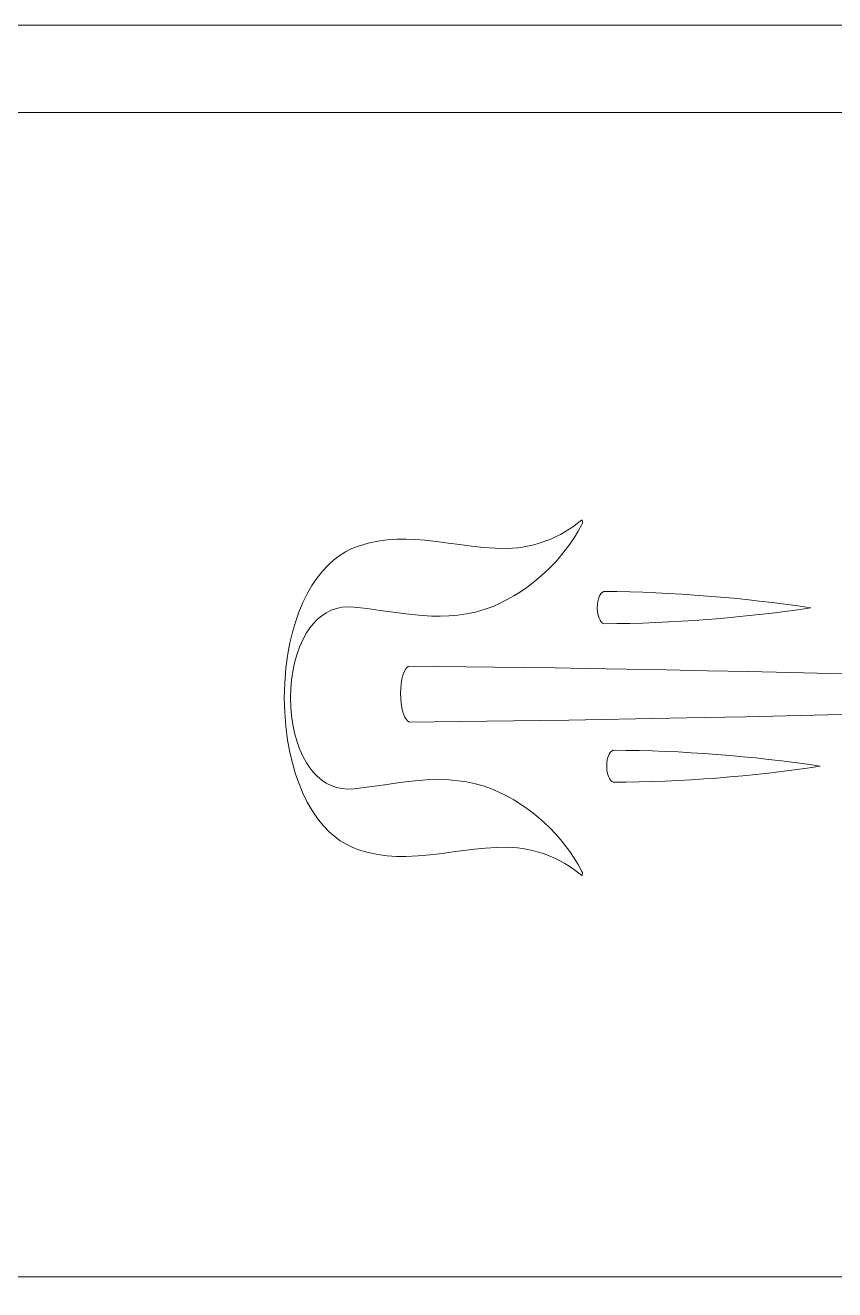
# Model space of a CAD drawing. Header units: centimetres. Extents: x -89 to 95, y -62 to 62.
# Drawn here: x 53.12 to 62.02, y -15.86 to -1.96 of the extents above; entities that cross this region are included whole.
import ezdxf

# ---------------------------------------------------------------- set-up
doc = ezdxf.new("R2010")
doc.units = ezdxf.units.CM
doc.header["$MEASUREMENT"] = 0
doc.layers.add('layer 1', color=7, linetype='Continuous')

msp = doc.modelspace()

# ---------------------------------------------------------------- linework, layer by layer
at = {"layer": 'layer 1', "color": 177, "lineweight": 9}
msp.add_open_spline([(5.39311, -61.96294), (5.39311, -61.96294), (95.39311, -61.96294), (95.39311, -61.96294), (95.39311, -61.96294), (95.39311, -61.96294), (95.39311, -1.96294), (95.39311, -1.96294), (95.39311, -1.96294), (95.39311, -1.96294), (5.39311, -1.96294), (5.39311, -1.96294), (5.39311, -1.96294), (5.39311, -1.96294), (5.39311, -61.96294), (5.39311, -61.96294), (5.39311, -61.96294), (5.39311, -61.96294), (5.39311, -61.96294), (5.39311, -61.96294)], degree=3, knots=[0, 0, 0, 0, 0.16666667, 0.16666667, 0.16666667, 0.16666667, 0.33333333, 0.33333333, 0.33333333, 0.33333333, 0.5, 0.5, 0.5, 0.5, 0.66666667, 0.66666667, 0.66666667, 0.66666667, 1, 1, 1, 1], dxfattribs=at)
at = {"layer": 'layer 1', "color": 250, "lineweight": 9}
msp.add_open_spline([(68.61308, -3.92236), (68.61292, -3.65698), (68.50733, -3.40253), (68.31956, -3.21499), (68.31956, -3.21499), (68.13179, -3.02746), (67.87847, -2.92219), (67.61308, -2.92236), (67.61308, -2.92236), (67.61308, -2.92236), (37.61308, -2.92236), (37.61308, -2.92236), (37.61308, -2.92236), (37.3477, -2.92253), (37.09325, -3.02811), (36.90571, -3.21589), (36.90571, -3.21589), (36.71818, -3.40366), (36.61292, -3.65698), (36.61308, -3.92236), (36.61308, -3.92236), (36.61308, -3.92236), (36.61308, -14.72236), (36.61308, -14.72236), (36.61308, -14.72236), (36.61325, -14.98774), (36.71884, -15.24219), (36.90661, -15.42973), (36.90661, -15.42973), (37.09438, -15.61726), (37.3477, -15.72253), (37.61308, -15.72236), (37.61308, -15.72236), (37.61308, -15.72236), (67.61308, -15.72236), (67.61308, -15.72236), (67.61308, -15.72236), (67.87847, -15.72219), (68.13292, -15.61661), (68.32045, -15.42883), (68.32045, -15.42883), (68.50799, -15.24106), (68.61325, -14.98774), (68.61308, -14.72236), (68.61308, -14.72236), (68.61308, -14.72236), (68.61308, -3.92236), (68.61308, -3.92236), (68.61308, -3.92236), (68.61308, -3.92236), (68.61308, -3.92236), (68.61308, -3.92236)], degree=3, knots=[0, 0, 0, 0, 0.07142857, 0.07142857, 0.07142857, 0.07142857, 0.14285714, 0.14285714, 0.14285714, 0.14285714, 0.21428571, 0.21428571, 0.21428571, 0.21428571, 0.28571429, 0.28571429, 0.28571429, 0.28571429, 0.35714286, 0.35714286, 0.35714286, 0.35714286, 0.42857143, 0.42857143, 0.42857143, 0.42857143, 0.5, 0.5, 0.5, 0.5, 0.57142857, 0.57142857, 0.57142857, 0.57142857, 0.64285714, 0.64285714, 0.64285714, 0.64285714, 0.71428571, 0.71428571, 0.71428571, 0.71428571, 0.78571429, 0.78571429, 0.78571429, 0.78571429, 0.85714286, 0.85714286, 0.85714286, 0.85714286, 1, 1, 1, 1], dxfattribs=at)
at = {"layer": 'layer 1', "color": 1, "lineweight": 9}
for points, knots in [([(59.2363, -7.40328), (59.2363, -7.40328), (59.23735, -7.40252), (59.23735, -7.40252), (59.23735, -7.40252), (59.23735, -7.40252), (59.23839, -7.40219), (59.23839, -7.40219), (59.23839, -7.40219), (59.23839, -7.40219), (59.23939, -7.40225), (59.23939, -7.40225), (59.23939, -7.40225), (59.23939, -7.40225), (59.24037, -7.40268), (59.24037, -7.40268), (59.24037, -7.40268), (59.24037, -7.40268), (59.2413, -7.40346), (59.2413, -7.40346), (59.2413, -7.40346), (59.2413, -7.40346), (59.24218, -7.40456), (59.24218, -7.40456), (59.24218, -7.40456), (59.24218, -7.40456), (59.24445, -7.40952), (59.24445, -7.40952), (59.24445, -7.40952), (59.24445, -7.40952), (59.24601, -7.41645), (59.24601, -7.41645), (59.24601, -7.41645), (59.24601, -7.41645), (59.24666, -7.42466), (59.24666, -7.42466), (59.24666, -7.42466), (59.24666, -7.42466), (59.24549, -7.43787), (59.24549, -7.43787), (59.24549, -7.43787), (59.24549, -7.43787), (59.24115, -7.4501), (59.24115, -7.4501), (59.24115, -7.4501), (59.02757, -7.85235), (58.68336, -8.17022), (58.26549, -8.35134), (58.26549, -8.35134), (58.26549, -8.35134), (58.16708, -8.38628), (58.16708, -8.38628), (58.16708, -8.38628), (58.16708, -8.38628), (58.06933, -8.41356), (58.06933, -8.41356), (58.06933, -8.41356), (58.06933, -8.41356), (57.97214, -8.43382), (57.97214, -8.43382), (57.97214, -8.43382), (57.97214, -8.43382), (57.87544, -8.44773), (57.87544, -8.44773), (57.87544, -8.44773), (57.87544, -8.44773), (57.77916, -8.45594), (57.77916, -8.45594), (57.77916, -8.45594), (57.77916, -8.45594), (57.68322, -8.45912), (57.68322, -8.45912), (57.68322, -8.45912), (57.68322, -8.45912), (57.58754, -8.45791), (57.58754, -8.45791), (57.58754, -8.45791), (57.58754, -8.45791), (57.44579, -8.44944), (57.44579, -8.44944), (57.44579, -8.44944), (57.44579, -8.44944), (57.30422, -8.43491), (57.30422, -8.43491), (57.30422, -8.43491), (57.30422, -8.43491), (57.16255, -8.41646), (57.16255, -8.41646), (57.16255, -8.41646), (57.16255, -8.41646), (57.02056, -8.39625), (57.02056, -8.39625), (57.02056, -8.39625), (57.02056, -8.39625), (56.87798, -8.37643), (56.87798, -8.37643), (56.87798, -8.37643), (56.87798, -8.37643), (56.73457, -8.35915), (56.73457, -8.35915), (56.73457, -8.35915), (56.73457, -8.35915), (56.66642, -8.35606), (56.66642, -8.35606), (56.66642, -8.35606), (56.66642, -8.35606), (56.60177, -8.36113), (56.60177, -8.36113), (56.60177, -8.36113), (56.60177, -8.36113), (56.54061, -8.37392), (56.54061, -8.37392), (56.54061, -8.37392), (56.54061, -8.37392), (56.48295, -8.39402), (56.48295, -8.39402), (56.48295, -8.39402), (56.48295, -8.39402), (56.42878, -8.42098), (56.42878, -8.42098), (56.42878, -8.42098), (56.42878, -8.42098), (56.37811, -8.45439), (56.37811, -8.45439), (56.37811, -8.45439), (56.37811, -8.45439), (56.33093, -8.49381), (56.33093, -8.49381), (56.33093, -8.49381), (56.33093, -8.49381), (56.28725, -8.53881), (56.28725, -8.53881), (56.28725, -8.53881), (56.28725, -8.53881), (56.24706, -8.58897), (56.24706, -8.58897), (56.24706, -8.58897), (56.24706, -8.58897), (56.21037, -8.64384), (56.21037, -8.64384), (56.21037, -8.64384), (56.21037, -8.64384), (56.16941, -8.71843), (56.16941, -8.71843), (56.16941, -8.71843), (56.16941, -8.71843), (56.13392, -8.79888), (56.13392, -8.79888), (56.13392, -8.79888), (56.13392, -8.79888), (56.10389, -8.88437), (56.10389, -8.88437), (56.10389, -8.88437), (56.10389, -8.88437), (56.07932, -8.97405), (56.07932, -8.97405), (56.07932, -8.97405), (56.07932, -8.97405), (56.06021, -9.06709), (56.06021, -9.06709), (56.06021, -9.06709), (56.06021, -9.06709), (56.04656, -9.16264), (56.04656, -9.16264), (56.04656, -9.16264), (56.04656, -9.16264), (56.03836, -9.25987), (56.03836, -9.25987), (56.03836, -9.25987), (56.03836, -9.25987), (56.03563, -9.35794), (56.03563, -9.35794), (56.03563, -9.35794), (56.03563, -9.35794), (56.03836, -9.45601), (56.03836, -9.45601), (56.03836, -9.45601), (56.03836, -9.45601), (56.04656, -9.55324), (56.04656, -9.55324), (56.04656, -9.55324), (56.04656, -9.55324), (56.06021, -9.64879), (56.06021, -9.64879), (56.06021, -9.64879), (56.06021, -9.64879), (56.07932, -9.74182), (56.07932, -9.74182), (56.07932, -9.74182), (56.07932, -9.74182), (56.10389, -9.8315), (56.10389, -9.8315), (56.10389, -9.8315), (56.10389, -9.8315), (56.13392, -9.91699), (56.13392, -9.91699), (56.13392, -9.91699), (56.13392, -9.91699), (56.16941, -9.99745), (56.16941, -9.99745), (56.16941, -9.99745), (56.16941, -9.99745), (56.21037, -10.07203), (56.21037, -10.07203), (56.21037, -10.07203), (56.21037, -10.07203), (56.24706, -10.12691), (56.24706, -10.12691), (56.24706, -10.12691), (56.24706, -10.12691), (56.28725, -10.17706), (56.28725, -10.17706), (56.28725, -10.17706), (56.28725, -10.17706), (56.33093, -10.22206), (56.33093, -10.22206), (56.33093, -10.22206), (56.33093, -10.22206), (56.37811, -10.26148), (56.37811, -10.26148), (56.37811, -10.26148), (56.37811, -10.26148), (56.42878, -10.29489), (56.42878, -10.29489), (56.42878, -10.29489), (56.42878, -10.29489), (56.48295, -10.32185), (56.48295, -10.32185), (56.48295, -10.32185), (56.48295, -10.32185), (56.54061, -10.34195), (56.54061, -10.34195), (56.54061, -10.34195), (56.54061, -10.34195), (56.60177, -10.35474), (56.60177, -10.35474), (56.60177, -10.35474), (56.60177, -10.35474), (56.66642, -10.35981), (56.66642, -10.35981), (56.66642, -10.35981), (56.66642, -10.35981), (56.73457, -10.35671), (56.73457, -10.35671), (56.73457, -10.35671), (56.73457, -10.35671), (56.90349, -10.33601), (56.90349, -10.33601), (56.90349, -10.33601), (56.90349, -10.33601), (57.07132, -10.31232), (57.07132, -10.31232), (57.07132, -10.31232), (57.07132, -10.31232), (57.23847, -10.28916), (57.23847, -10.28916), (57.23847, -10.28916), (57.23847, -10.28916), (57.40534, -10.27004), (57.40534, -10.27004), (57.40534, -10.27004), (57.40534, -10.27004), (57.53, -10.26051), (57.53, -10.26051), (57.53, -10.26051), (57.53, -10.26051), (57.65489, -10.25667), (57.65489, -10.25667), (57.65489, -10.25667), (57.65489, -10.25667), (57.78021, -10.25998), (57.78021, -10.25998), (57.78021, -10.25998), (57.78021, -10.25998), (57.87628, -10.26822), (57.87628, -10.26822), (57.87628, -10.26822), (57.87628, -10.26822), (57.97277, -10.28215), (57.97277, -10.28215), (57.97277, -10.28215), (57.97277, -10.28215), (58.06975, -10.30241), (58.06975, -10.30241), (58.06975, -10.30241), (58.06975, -10.30241), (58.1673, -10.32965), (58.1673, -10.32965), (58.1673, -10.32965), (58.1673, -10.32965), (58.26549, -10.36452), (58.26549, -10.36452), (58.26549, -10.36452), (58.68385, -10.54487), (59.02818, -10.86303), (59.24115, -11.26576), (59.24115, -11.26576), (59.24115, -11.26576), (59.24549, -11.27618), (59.24549, -11.27618), (59.24549, -11.27618), (59.24549, -11.27618), (59.24666, -11.28825), (59.24666, -11.28825), (59.24666, -11.28825), (59.24666, -11.28825), (59.24601, -11.29599), (59.24601, -11.29599), (59.24601, -11.29599), (59.24601, -11.29599), (59.24445, -11.30264), (59.24445, -11.30264), (59.24445, -11.30264), (59.24445, -11.30264), (59.24218, -11.30745), (59.24218, -11.30745), (59.24218, -11.30745), (59.24218, -11.30745), (59.24084, -11.30895), (59.24084, -11.30895), (59.24084, -11.30895), (59.24084, -11.30895), (59.23939, -11.30971), (59.23939, -11.30971), (59.23939, -11.30971), (59.23939, -11.30971), (59.23839, -11.30977), (59.23839, -11.30977), (59.23839, -11.30977), (59.23839, -11.30977), (59.23735, -11.30944), (59.23735, -11.30944), (59.23735, -11.30944), (59.23735, -11.30944), (59.2363, -11.30868), (59.2363, -11.30868), (59.2363, -11.30868), (59.00741, -11.11541), (58.71931, -11.0066), (58.41981, -11.00045), (58.41981, -11.00045), (58.41981, -11.00045), (58.29897, -11.00146), (58.29897, -11.00146), (58.29897, -11.00146), (58.29897, -11.00146), (58.17903, -11.0086), (58.17903, -11.0086), (58.17903, -11.0086), (58.17903, -11.0086), (58.0598, -11.02035), (58.0598, -11.02035), (58.0598, -11.02035), (58.0598, -11.02035), (57.94108, -11.03514), (57.94108, -11.03514), (57.94108, -11.03514), (57.94108, -11.03514), (57.82267, -11.05145), (57.82267, -11.05145), (57.82267, -11.05145), (57.82267, -11.05145), (57.70439, -11.06773), (57.70439, -11.06773), (57.70439, -11.06773), (57.70439, -11.06773), (57.57181, -11.08403), (57.57181, -11.08403), (57.57181, -11.08403), (57.57181, -11.08403), (57.43887, -11.09618), (57.43887, -11.09618), (57.43887, -11.09618), (57.43887, -11.09618), (57.30528, -11.10204), (57.30528, -11.10204), (57.30528, -11.10204), (57.30528, -11.10204), (57.20266, -11.10092), (57.20266, -11.10092), (57.20266, -11.10092), (57.20266, -11.10092), (57.09938, -11.0939), (57.09938, -11.0939), (57.09938, -11.0939), (57.09938, -11.0939), (56.99533, -11.08002), (56.99533, -11.08002), (56.99533, -11.08002), (56.99533, -11.08002), (56.89037, -11.0583), (56.89037, -11.0583), (56.89037, -11.0583), (56.89037, -11.0583), (56.78439, -11.02778), (56.78439, -11.02778), (56.78439, -11.02778), (56.78439, -11.02778), (56.71404, -11.00085), (56.71404, -11.00085), (56.71404, -11.00085), (56.71404, -11.00085), (56.64685, -10.96764), (56.64685, -10.96764), (56.64685, -10.96764), (56.64685, -10.96764), (56.58283, -10.92844), (56.58283, -10.92844), (56.58283, -10.92844), (56.58283, -10.92844), (56.52198, -10.88353), (56.52198, -10.88353), (56.52198, -10.88353), (56.52198, -10.88353), (56.46429, -10.83321), (56.46429, -10.83321), (56.46429, -10.83321), (56.46429, -10.83321), (56.39545, -10.76179), (56.39545, -10.76179), (56.39545, -10.76179), (56.39545, -10.76179), (56.33173, -10.68266), (56.33173, -10.68266), (56.33173, -10.68266), (56.33173, -10.68266), (56.27314, -10.59642), (56.27314, -10.59642), (56.27314, -10.59642), (56.27314, -10.59642), (56.21967, -10.50367), (56.21967, -10.50367), (56.21967, -10.50367), (56.21967, -10.50367), (56.17133, -10.405), (56.17133, -10.405), (56.17133, -10.405), (56.17133, -10.405), (56.12885, -10.3029), (56.12885, -10.3029), (56.12885, -10.3029), (56.12885, -10.3029), (56.09131, -10.19624), (56.09131, -10.19624), (56.09131, -10.19624), (56.09131, -10.19624), (56.05872, -10.08558), (56.05872, -10.08558), (56.05872, -10.08558), (56.05872, -10.08558), (56.03107, -9.97147), (56.03107, -9.97147), (56.03107, -9.97147), (56.03107, -9.97147), (56.00303, -9.82216), (56.00303, -9.82216), (56.00303, -9.82216), (56.00303, -9.82216), (55.98301, -9.66936), (55.98301, -9.66936), (55.98301, -9.66936), (55.98301, -9.66936), (55.97099, -9.51423), (55.97099, -9.51423), (55.97099, -9.51423), (55.97099, -9.51423), (55.96698, -9.35793), (55.96698, -9.35793), (55.96698, -9.35793), (55.96698, -9.35793), (55.97138, -9.19421), (55.97138, -9.19421), (55.97138, -9.19421), (55.97138, -9.19421), (55.98457, -9.03183), (55.98457, -9.03183), (55.98457, -9.03183), (55.98457, -9.03183), (56.00655, -8.87213), (56.00655, -8.87213), (56.00655, -8.87213), (56.00655, -8.87213), (56.02925, -8.75281), (56.02925, -8.75281), (56.02925, -8.75281), (56.02925, -8.75281), (56.05708, -8.63643), (56.05708, -8.63643), (56.05708, -8.63643), (56.05708, -8.63643), (56.09004, -8.52358), (56.09004, -8.52358), (56.09004, -8.52358), (56.09004, -8.52358), (56.12812, -8.41486), (56.12812, -8.41486), (56.12812, -8.41486), (56.12812, -8.41486), (56.17133, -8.31087), (56.17133, -8.31087), (56.17133, -8.31087), (56.17133, -8.31087), (56.21876, -8.21391), (56.21876, -8.21391), (56.21876, -8.21391), (56.21876, -8.21391), (56.27114, -8.12265), (56.27114, -8.12265), (56.27114, -8.12265), (56.27114, -8.12265), (56.32846, -8.03765), (56.32846, -8.03765), (56.32846, -8.03765), (56.32846, -8.03765), (56.39073, -7.95949), (56.39073, -7.95949), (56.39073, -7.95949), (56.39073, -7.95949), (56.44744, -7.89894), (56.44744, -7.89894), (56.44744, -7.89894), (56.44744, -7.89894), (56.50771, -7.84406), (56.50771, -7.84406), (56.50771, -7.84406), (56.50771, -7.84406), (56.57154, -7.79519), (56.57154, -7.79519), (56.57154, -7.79519), (56.57154, -7.79519), (56.63893, -7.75267), (56.63893, -7.75267), (56.63893, -7.75267), (56.63893, -7.75267), (56.70988, -7.71686), (56.70988, -7.71686), (56.70988, -7.71686), (56.70988, -7.71686), (56.78439, -7.6881), (56.78439, -7.6881), (56.78439, -7.6881), (56.78439, -7.6881), (56.8906, -7.65748), (56.8906, -7.65748), (56.8906, -7.65748), (56.8906, -7.65748), (56.99578, -7.63563), (56.99578, -7.63563), (56.99578, -7.63563), (56.99578, -7.63563), (57.10006, -7.62157), (57.10006, -7.62157), (57.10006, -7.62157), (57.10006, -7.62157), (57.20356, -7.61437), (57.20356, -7.61437), (57.20356, -7.61437), (57.20356, -7.61437), (57.3064, -7.61306), (57.3064, -7.61306), (57.3064, -7.61306), (57.3064, -7.61306), (57.4087, -7.6167), (57.4087, -7.6167), (57.4087, -7.6167), (57.4087, -7.6167), (57.51058, -7.62433), (57.51058, -7.62433), (57.51058, -7.62433), (57.51058, -7.62433), (57.63985, -7.63831), (57.63985, -7.63831), (57.63985, -7.63831), (57.63985, -7.63831), (57.7689, -7.65524), (57.7689, -7.65524), (57.7689, -7.65524), (57.7689, -7.65524), (57.898, -7.67316), (57.898, -7.67316), (57.898, -7.67316), (57.898, -7.67316), (58.02738, -7.6901), (58.02738, -7.6901), (58.02738, -7.6901), (58.02738, -7.6901), (58.1573, -7.7041), (58.1573, -7.7041), (58.1573, -7.7041), (58.1573, -7.7041), (58.28803, -7.71319), (58.28803, -7.71319), (58.28803, -7.71319), (58.28803, -7.71319), (58.41981, -7.7154), (58.41981, -7.7154), (58.41981, -7.7154), (58.71953, -7.7068), (59.0073, -7.59684), (59.2363, -7.40328), (59.2363, -7.40328), (59.2363, -7.40328), (59.2363, -7.40328), (59.2363, -7.40328)], [0, 0, 0, 0, 0.00657895, 0.00657895, 0.00657895, 0.00657895, 0.01315789, 0.01315789, 0.01315789, 0.01315789, 0.01973684, 0.01973684, 0.01973684, 0.01973684, 0.02631579, 0.02631579, 0.02631579, 0.02631579, 0.03289474, 0.03289474, 0.03289474, 0.03289474, 0.03947368, 0.03947368, 0.03947368, 0.03947368, 0.04605263, 0.04605263, 0.04605263, 0.04605263, 0.05263158, 0.05263158, 0.05263158, 0.05263158, 0.05921053, 0.05921053, 0.05921053, 0.05921053, 0.06578947, 0.06578947, 0.06578947, 0.06578947, 0.07236842, 0.07236842, 0.07236842, 0.07236842, 0.07894737, 0.07894737, 0.07894737, 0.07894737, 0.08552632, 0.08552632, 0.08552632, 0.08552632, 0.09210526, 0.09210526, 0.09210526, 0.09210526, 0.09868421, 0.09868421, 0.09868421, 0.09868421, 0.10526316, 0.10526316, 0.10526316, 0.10526316, 0.11184211, 0.11184211, 0.11184211, 0.11184211, 0.11842105, 0.11842105, 0.11842105, 0.11842105, 0.125, 0.125, 0.125, 0.125, 0.13157895, 0.13157895, 0.13157895, 0.13157895, 0.13815789, 0.13815789, 0.13815789, 0.13815789, 0.14473684, 0.14473684, 0.14473684, 0.14473684, 0.15131579, 0.15131579, 0.15131579, 0.15131579, 0.15789474, 0.15789474, 0.15789474, 0.15789474, 0.16447368, 0.16447368, 0.16447368, 0.16447368, 0.17105263, 0.17105263, 0.17105263, 0.17105263, 0.17763158, 0.17763158, 0.17763158, 0.17763158, 0.18421053, 0.18421053, 0.18421053, 0.18421053, 0.19078947, 0.19078947, 0.19078947, 0.19078947, 0.19736842, 0.19736842, 0.19736842, 0.19736842, 0.20394737, 0.20394737, 0.20394737, 0.20394737, 0.21052632, 0.21052632, 0.21052632, 0.21052632, 0.21710526, 0.21710526, 0.21710526, 0.21710526, 0.22368421, 0.22368421, 0.22368421, 0.22368421, 0.23026316, 0.23026316, 0.23026316, 0.23026316, 0.23684211, 0.23684211, 0.23684211, 0.23684211, 0.24342105, 0.24342105, 0.24342105, 0.24342105, 0.25, 0.25, 0.25, 0.25, 0.25657895, 0.25657895, 0.25657895, 0.25657895, 0.26315789, 0.26315789, 0.26315789, 0.26315789, 0.26973684, 0.26973684, 0.26973684, 0.26973684, 0.27631579, 0.27631579, 0.27631579, 0.27631579, 0.28289474, 0.28289474, 0.28289474, 0.28289474, 0.28947368, 0.28947368, 0.28947368, 0.28947368, 0.29605263, 0.29605263, 0.29605263, 0.29605263, 0.30263158, 0.30263158, 0.30263158, 0.30263158, 0.30921053, 0.30921053, 0.30921053, 0.30921053, 0.31578947, 0.31578947, 0.31578947, 0.31578947, 0.32236842, 0.32236842, 0.32236842, 0.32236842, 0.32894737, 0.32894737, 0.32894737, 0.32894737, 0.33552632, 0.33552632, 0.33552632, 0.33552632, 0.34210526, 0.34210526, 0.34210526, 0.34210526, 0.34868421, 0.34868421, 0.34868421, 0.34868421, 0.35526316, 0.35526316, 0.35526316, 0.35526316, 0.36184211, 0.36184211, 0.36184211, 0.36184211, 0.36842105, 0.36842105, 0.36842105, 0.36842105, 0.375, 0.375, 0.375, 0.375, 0.38157895, 0.38157895, 0.38157895, 0.38157895, 0.38815789, 0.38815789, 0.38815789, 0.38815789, 0.39473684, 0.39473684, 0.39473684, 0.39473684, 0.40131579, 0.40131579, 0.40131579, 0.40131579, 0.40789474, 0.40789474, 0.40789474, 0.40789474, 0.41447368, 0.41447368, 0.41447368, 0.41447368, 0.42105263, 0.42105263, 0.42105263, 0.42105263, 0.42763158, 0.42763158, 0.42763158, 0.42763158, 0.43421053, 0.43421053, 0.43421053, 0.43421053, 0.44078947, 0.44078947, 0.44078947, 0.44078947, 0.44736842, 0.44736842, 0.44736842, 0.44736842, 0.45394737, 0.45394737, 0.45394737, 0.45394737, 0.46052632, 0.46052632, 0.46052632, 0.46052632, 0.46710526, 0.46710526, 0.46710526, 0.46710526, 0.47368421, 0.47368421, 0.47368421, 0.47368421, 0.48026316, 0.48026316, 0.48026316, 0.48026316, 0.48684211, 0.48684211, 0.48684211, 0.48684211, 0.49342105, 0.49342105, 0.49342105, 0.49342105, 0.5, 0.5, 0.5, 0.5, 0.50657895, 0.50657895, 0.50657895, 0.50657895, 0.51315789, 0.51315789, 0.51315789, 0.51315789, 0.51973684, 0.51973684, 0.51973684, 0.51973684, 0.52631579, 0.52631579, 0.52631579, 0.52631579, 0.53289474, 0.53289474, 0.53289474, 0.53289474, 0.53947368, 0.53947368, 0.53947368, 0.53947368, 0.54605263, 0.54605263, 0.54605263, 0.54605263, 0.55263158, 0.55263158, 0.55263158, 0.55263158, 0.55921053, 0.55921053, 0.55921053, 0.55921053, 0.56578947, 0.56578947, 0.56578947, 0.56578947, 0.57236842, 0.57236842, 0.57236842, 0.57236842, 0.57894737, 0.57894737, 0.57894737, 0.57894737, 0.58552632, 0.58552632, 0.58552632, 0.58552632, 0.59210526, 0.59210526, 0.59210526, 0.59210526, 0.59868421, 0.59868421, 0.59868421, 0.59868421, 0.60526316, 0.60526316, 0.60526316, 0.60526316, 0.61184211, 0.61184211, 0.61184211, 0.61184211, 0.61842105, 0.61842105, 0.61842105, 0.61842105, 0.625, 0.625, 0.625, 0.625, 0.63157895, 0.63157895, 0.63157895, 0.63157895, 0.63815789, 0.63815789, 0.63815789, 0.63815789, 0.64473684, 0.64473684, 0.64473684, 0.64473684, 0.65131579, 0.65131579, 0.65131579, 0.65131579, 0.65789474, 0.65789474, 0.65789474, 0.65789474, 0.66447368, 0.66447368, 0.66447368, 0.66447368, 0.67105263, 0.67105263, 0.67105263, 0.67105263, 0.67763158, 0.67763158, 0.67763158, 0.67763158, 0.68421053, 0.68421053, 0.68421053, 0.68421053, 0.69078947, 0.69078947, 0.69078947, 0.69078947, 0.69736842, 0.69736842, 0.69736842, 0.69736842, 0.70394737, 0.70394737, 0.70394737, 0.70394737, 0.71052632, 0.71052632, 0.71052632, 0.71052632, 0.71710526, 0.71710526, 0.71710526, 0.71710526, 0.72368421, 0.72368421, 0.72368421, 0.72368421, 0.73026316, 0.73026316, 0.73026316, 0.73026316, 0.73684211, 0.73684211, 0.73684211, 0.73684211, 0.74342105, 0.74342105, 0.74342105, 0.74342105, 0.75, 0.75, 0.75, 0.75, 0.75657895, 0.75657895, 0.75657895, 0.75657895, 0.76315789, 0.76315789, 0.76315789, 0.76315789, 0.76973684, 0.76973684, 0.76973684, 0.76973684, 0.77631579, 0.77631579, 0.77631579, 0.77631579, 0.78289474, 0.78289474, 0.78289474, 0.78289474, 0.78947368, 0.78947368, 0.78947368, 0.78947368, 0.79605263, 0.79605263, 0.79605263, 0.79605263, 0.80263158, 0.80263158, 0.80263158, 0.80263158, 0.80921053, 0.80921053, 0.80921053, 0.80921053, 0.81578947, 0.81578947, 0.81578947, 0.81578947, 0.82236842, 0.82236842, 0.82236842, 0.82236842, 0.82894737, 0.82894737, 0.82894737, 0.82894737, 0.83552632, 0.83552632, 0.83552632, 0.83552632, 0.84210526, 0.84210526, 0.84210526, 0.84210526, 0.84868421, 0.84868421, 0.84868421, 0.84868421, 0.85526316, 0.85526316, 0.85526316, 0.85526316, 0.86184211, 0.86184211, 0.86184211, 0.86184211, 0.86842105, 0.86842105, 0.86842105, 0.86842105, 0.875, 0.875, 0.875, 0.875, 0.88157895, 0.88157895, 0.88157895, 0.88157895, 0.88815789, 0.88815789, 0.88815789, 0.88815789, 0.89473684, 0.89473684, 0.89473684, 0.89473684, 0.90131579, 0.90131579, 0.90131579, 0.90131579, 0.90789474, 0.90789474, 0.90789474, 0.90789474, 0.91447368, 0.91447368, 0.91447368, 0.91447368, 0.92105263, 0.92105263, 0.92105263, 0.92105263, 0.92763158, 0.92763158, 0.92763158, 0.92763158, 0.93421053, 0.93421053, 0.93421053, 0.93421053, 0.94078947, 0.94078947, 0.94078947, 0.94078947, 0.94736842, 0.94736842, 0.94736842, 0.94736842, 0.95394737, 0.95394737, 0.95394737, 0.95394737, 0.96052632, 0.96052632, 0.96052632, 0.96052632, 0.96710526, 0.96710526, 0.96710526, 0.96710526, 0.97368421, 0.97368421, 0.97368421, 0.97368421, 0.98026316, 0.98026316, 0.98026316, 0.98026316, 0.98684211, 0.98684211, 0.98684211, 0.98684211, 1, 1, 1, 1]), ([(59.4811, -8.18814), (60.24332, -8.19438), (61.00425, -8.25436), (61.75804, -8.3676), (61.75804, -8.3676), (61.00423, -8.48019), (60.24325, -8.53886), (59.4811, -8.54317), (59.4811, -8.54317), (59.4811, -8.54317), (59.46576, -8.53516), (59.46576, -8.53516), (59.46576, -8.53516), (59.46576, -8.53516), (59.45214, -8.52184), (59.45214, -8.52184), (59.45214, -8.52184), (59.45214, -8.52184), (59.44031, -8.50395), (59.44031, -8.50395), (59.44031, -8.50395), (59.44031, -8.50395), (59.43034, -8.48222), (59.43034, -8.48222), (59.43034, -8.48222), (59.43034, -8.48222), (59.42007, -8.44853), (59.42007, -8.44853), (59.42007, -8.44853), (59.42007, -8.44853), (59.41339, -8.41106), (59.41339, -8.41106), (59.41339, -8.41106), (59.41339, -8.41106), (59.41047, -8.37152), (59.41047, -8.37152), (59.41047, -8.37152), (59.41047, -8.37152), (59.41147, -8.33165), (59.41147, -8.33165), (59.41147, -8.33165), (59.41147, -8.33165), (59.41656, -8.2932), (59.41656, -8.2932), (59.41656, -8.2932), (59.41656, -8.2932), (59.4259, -8.25789), (59.4259, -8.25789), (59.4259, -8.25789), (59.4259, -8.25789), (59.4358, -8.23451), (59.4358, -8.23451), (59.4358, -8.23451), (59.4358, -8.23451), (59.44825, -8.2146), (59.44825, -8.2146), (59.44825, -8.2146), (59.44825, -8.2146), (59.46333, -8.1989), (59.46333, -8.1989), (59.46333, -8.1989), (59.46333, -8.1989), (59.4811, -8.18814), (59.4811, -8.18814), (59.4811, -8.18814), (59.4811, -8.18814), (59.4811, -8.18814), (59.4811, -8.18814)], [0, 0, 0, 0, 0.05555556, 0.05555556, 0.05555556, 0.05555556, 0.11111111, 0.11111111, 0.11111111, 0.11111111, 0.16666667, 0.16666667, 0.16666667, 0.16666667, 0.22222222, 0.22222222, 0.22222222, 0.22222222, 0.27777778, 0.27777778, 0.27777778, 0.27777778, 0.33333333, 0.33333333, 0.33333333, 0.33333333, 0.38888889, 0.38888889, 0.38888889, 0.38888889, 0.44444444, 0.44444444, 0.44444444, 0.44444444, 0.5, 0.5, 0.5, 0.5, 0.55555556, 0.55555556, 0.55555556, 0.55555556, 0.61111111, 0.61111111, 0.61111111, 0.61111111, 0.66666667, 0.66666667, 0.66666667, 0.66666667, 0.72222222, 0.72222222, 0.72222222, 0.72222222, 0.77777778, 0.77777778, 0.77777778, 0.77777778, 0.83333333, 0.83333333, 0.83333333, 0.83333333, 0.88888889, 0.88888889, 0.88888889, 0.88888889, 1, 1, 1, 1]), ([(67.13606, -9.31646), (67.13606, -9.31646), (67.00228, -9.3271), (67.00228, -9.3271), (67.00228, -9.3271), (67.00228, -9.3271), (66.8616, -9.3376), (66.8616, -9.3376), (66.8616, -9.3376), (66.8616, -9.3376), (66.71428, -9.34794), (66.71428, -9.34794), (66.71428, -9.34794), (66.71428, -9.34794), (66.56055, -9.35812), (66.56055, -9.35812), (66.56055, -9.35812), (66.56055, -9.35812), (66.35601, -9.37086), (66.35601, -9.37086), (66.35601, -9.37086), (66.35601, -9.37086), (66.14199, -9.38335), (66.14199, -9.38335), (66.14199, -9.38335), (66.14199, -9.38335), (65.91899, -9.39557), (65.91899, -9.39557), (65.91899, -9.39557), (65.91899, -9.39557), (65.68751, -9.40753), (65.68751, -9.40753), (65.68751, -9.40753), (65.68751, -9.40753), (65.44805, -9.41922), (65.44805, -9.41922), (65.44805, -9.41922), (65.44805, -9.41922), (65.20111, -9.43064), (65.20111, -9.43064), (65.20111, -9.43064), (65.20111, -9.43064), (64.94719, -9.44179), (64.94719, -9.44179), (64.94719, -9.44179), (64.94719, -9.44179), (64.68679, -9.45266), (64.68679, -9.45266), (64.68679, -9.45266), (64.68679, -9.45266), (64.3468, -9.46608), (64.3468, -9.46608), (64.3468, -9.46608), (64.3468, -9.46608), (63.99816, -9.47904), (63.99816, -9.47904), (63.99816, -9.47904), (63.99816, -9.47904), (63.6419, -9.49152), (63.6419, -9.49152), (63.6419, -9.49152), (63.6419, -9.49152), (63.27905, -9.50353), (63.27905, -9.50353), (63.27905, -9.50353), (63.27905, -9.50353), (62.83994, -9.51718), (62.83994, -9.51718), (62.83994, -9.51718), (62.83994, -9.51718), (62.39471, -9.53013), (62.39471, -9.53013), (62.39471, -9.53013), (62.39471, -9.53013), (61.94508, -9.54236), (61.94508, -9.54236), (61.94508, -9.54236), (61.94508, -9.54236), (61.49282, -9.55386), (61.49282, -9.55386), (61.49282, -9.55386), (61.49282, -9.55386), (61.03965, -9.56462), (61.03965, -9.56462), (61.03965, -9.56462), (61.03965, -9.56462), (60.58733, -9.57462), (60.58733, -9.57462), (60.58733, -9.57462), (60.58733, -9.57462), (60.2093, -9.58243), (60.2093, -9.58243), (60.2093, -9.58243), (60.2093, -9.58243), (59.83413, -9.58969), (59.83413, -9.58969), (59.83413, -9.58969), (59.83413, -9.58969), (59.46284, -9.59638), (59.46284, -9.59638), (59.46284, -9.59638), (59.46284, -9.59638), (59.09647, -9.60251), (59.09647, -9.60251), (59.09647, -9.60251), (59.09647, -9.60251), (58.79024, -9.60727), (58.79024, -9.60727), (58.79024, -9.60727), (58.79024, -9.60727), (58.48893, -9.6116), (58.48893, -9.6116), (58.48893, -9.6116), (58.48893, -9.6116), (58.19316, -9.61552), (58.19316, -9.61552), (58.19316, -9.61552), (58.19316, -9.61552), (57.90357, -9.619), (57.90357, -9.619), (57.90357, -9.619), (57.90357, -9.619), (57.62079, -9.62205), (57.62079, -9.62205), (57.62079, -9.62205), (57.62079, -9.62205), (57.34545, -9.62467), (57.34545, -9.62467), (57.34545, -9.62467), (57.34545, -9.62467), (57.32447, -9.61316), (57.32447, -9.61316), (57.32447, -9.61316), (57.32447, -9.61316), (57.30604, -9.59347), (57.30604, -9.59347), (57.30604, -9.59347), (57.30604, -9.59347), (57.29238, -9.57113), (57.29238, -9.57113), (57.29238, -9.57113), (57.29238, -9.57113), (57.28052, -9.54427), (57.28052, -9.54427), (57.28052, -9.54427), (57.28052, -9.54427), (57.27045, -9.51354), (57.27045, -9.51354), (57.27045, -9.51354), (57.27045, -9.51354), (57.25976, -9.46739), (57.25976, -9.46739), (57.25976, -9.46739), (57.25976, -9.46739), (57.25223, -9.41694), (57.25223, -9.41694), (57.25223, -9.41694), (57.25223, -9.41694), (57.24785, -9.36368), (57.24785, -9.36368), (57.24785, -9.36368), (57.24785, -9.36368), (57.24659, -9.30914), (57.24659, -9.30914), (57.24659, -9.30914), (57.24659, -9.30914), (57.24841, -9.25482), (57.24841, -9.25482), (57.24841, -9.25482), (57.24841, -9.25482), (57.2533, -9.20225), (57.2533, -9.20225), (57.2533, -9.20225), (57.2533, -9.20225), (57.26122, -9.15293), (57.26122, -9.15293), (57.26122, -9.15293), (57.26122, -9.15293), (57.27215, -9.10839), (57.27215, -9.10839), (57.27215, -9.10839), (57.27215, -9.10839), (57.28607, -9.07013), (57.28607, -9.07013), (57.28607, -9.07013), (57.28607, -9.07013), (57.30294, -9.03968), (57.30294, -9.03968), (57.30294, -9.03968), (57.30294, -9.03968), (57.31582, -9.02446), (57.31582, -9.02446), (57.31582, -9.02446), (57.31582, -9.02446), (57.32999, -9.01383), (57.32999, -9.01383), (57.32999, -9.01383), (57.32999, -9.01383), (57.34545, -9.00823), (57.34545, -9.00823), (57.34545, -9.00823), (57.34545, -9.00823), (57.64942, -9.01114), (57.64942, -9.01114), (57.64942, -9.01114), (57.64942, -9.01114), (57.96235, -9.01459), (57.96235, -9.01459), (57.96235, -9.01459), (57.96235, -9.01459), (58.2834, -9.01855), (58.2834, -9.01855), (58.2834, -9.01855), (58.2834, -9.01855), (58.61172, -9.02303), (58.61172, -9.02303), (58.61172, -9.02303), (58.61172, -9.02303), (58.94647, -9.02803), (58.94647, -9.02803), (58.94647, -9.02803), (58.94647, -9.02803), (59.2868, -9.03353), (59.2868, -9.03353), (59.2868, -9.03353), (59.2868, -9.03353), (59.72668, -9.04124), (59.72668, -9.04124), (59.72668, -9.04124), (59.72668, -9.04124), (60.1725, -9.04975), (60.1725, -9.04975), (60.1725, -9.04975), (60.1725, -9.04975), (60.6225, -9.05905), (60.6225, -9.05905), (60.6225, -9.05905), (60.6225, -9.05905), (61.07496, -9.06911), (61.07496, -9.06911), (61.07496, -9.06911), (61.07496, -9.06911), (61.52812, -9.07992), (61.52812, -9.07992), (61.52812, -9.07992), (61.52812, -9.07992), (61.98024, -9.09148), (61.98024, -9.09148), (61.98024, -9.09148), (61.98024, -9.09148), (62.36562, -9.10197), (62.36562, -9.10197), (62.36562, -9.10197), (62.36562, -9.10197), (62.74787, -9.11299), (62.74787, -9.11299), (62.74787, -9.11299), (62.74787, -9.11299), (63.12589, -9.12452), (63.12589, -9.12452), (63.12589, -9.12452), (63.12589, -9.12452), (63.49857, -9.13657), (63.49857, -9.13657), (63.49857, -9.13657), (63.49857, -9.13657), (63.86482, -9.14912), (63.86482, -9.14912), (63.86482, -9.14912), (63.86482, -9.14912), (64.22355, -9.16217), (64.22355, -9.16217), (64.22355, -9.16217), (64.22355, -9.16217), (64.57365, -9.1757), (64.57365, -9.1757), (64.57365, -9.1757), (64.57365, -9.1757), (64.84139, -9.18665), (64.84139, -9.18665), (64.84139, -9.18665), (64.84139, -9.18665), (65.10262, -9.19788), (65.10262, -9.19788), (65.10262, -9.19788), (65.10262, -9.19788), (65.35683, -9.2094), (65.35683, -9.2094), (65.35683, -9.2094), (65.35683, -9.2094), (65.60347, -9.22121), (65.60347, -9.22121), (65.60347, -9.22121), (65.60347, -9.22121), (65.84203, -9.23329), (65.84203, -9.23329), (65.84203, -9.23329), (65.84203, -9.23329), (66.05143, -9.24452), (66.05143, -9.24452), (66.05143, -9.24452), (66.05143, -9.24452), (66.25332, -9.25596), (66.25332, -9.25596), (66.25332, -9.25596), (66.25332, -9.25596), (66.44728, -9.26763), (66.44728, -9.26763), (66.44728, -9.26763), (66.44728, -9.26763), (66.63294, -9.27952), (66.63294, -9.27952), (66.63294, -9.27952), (66.63294, -9.27952), (66.80989, -9.29162), (66.80989, -9.29162), (66.80989, -9.29162), (66.80989, -9.29162), (66.97772, -9.30394), (66.97772, -9.30394), (66.97772, -9.30394), (66.97772, -9.30394), (67.13606, -9.31646), (67.13606, -9.31646), (67.13606, -9.31646), (67.13606, -9.31646), (67.13606, -9.31646), (67.13606, -9.31646)], [0, 0, 0, 0, 0.01204819, 0.01204819, 0.01204819, 0.01204819, 0.02409639, 0.02409639, 0.02409639, 0.02409639, 0.03614458, 0.03614458, 0.03614458, 0.03614458, 0.04819277, 0.04819277, 0.04819277, 0.04819277, 0.06024096, 0.06024096, 0.06024096, 0.06024096, 0.07228916, 0.07228916, 0.07228916, 0.07228916, 0.08433735, 0.08433735, 0.08433735, 0.08433735, 0.09638554, 0.09638554, 0.09638554, 0.09638554, 0.10843373, 0.10843373, 0.10843373, 0.10843373, 0.12048193, 0.12048193, 0.12048193, 0.12048193, 0.13253012, 0.13253012, 0.13253012, 0.13253012, 0.14457831, 0.14457831, 0.14457831, 0.14457831, 0.15662651, 0.15662651, 0.15662651, 0.15662651, 0.1686747, 0.1686747, 0.1686747, 0.1686747, 0.18072289, 0.18072289, 0.18072289, 0.18072289, 0.19277108, 0.19277108, 0.19277108, 0.19277108, 0.20481928, 0.20481928, 0.20481928, 0.20481928, 0.21686747, 0.21686747, 0.21686747, 0.21686747, 0.22891566, 0.22891566, 0.22891566, 0.22891566, 0.24096386, 0.24096386, 0.24096386, 0.24096386, 0.25301205, 0.25301205, 0.25301205, 0.25301205, 0.26506024, 0.26506024, 0.26506024, 0.26506024, 0.27710843, 0.27710843, 0.27710843, 0.27710843, 0.28915663, 0.28915663, 0.28915663, 0.28915663, 0.30120482, 0.30120482, 0.30120482, 0.30120482, 0.31325301, 0.31325301, 0.31325301, 0.31325301, 0.3253012, 0.3253012, 0.3253012, 0.3253012, 0.3373494, 0.3373494, 0.3373494, 0.3373494, 0.34939759, 0.34939759, 0.34939759, 0.34939759, 0.36144578, 0.36144578, 0.36144578, 0.36144578, 0.37349398, 0.37349398, 0.37349398, 0.37349398, 0.38554217, 0.38554217, 0.38554217, 0.38554217, 0.39759036, 0.39759036, 0.39759036, 0.39759036, 0.40963855, 0.40963855, 0.40963855, 0.40963855, 0.42168675, 0.42168675, 0.42168675, 0.42168675, 0.43373494, 0.43373494, 0.43373494, 0.43373494, 0.44578313, 0.44578313, 0.44578313, 0.44578313, 0.45783133, 0.45783133, 0.45783133, 0.45783133, 0.46987952, 0.46987952, 0.46987952, 0.46987952, 0.48192771, 0.48192771, 0.48192771, 0.48192771, 0.4939759, 0.4939759, 0.4939759, 0.4939759, 0.5060241, 0.5060241, 0.5060241, 0.5060241, 0.51807229, 0.51807229, 0.51807229, 0.51807229, 0.53012048, 0.53012048, 0.53012048, 0.53012048, 0.54216867, 0.54216867, 0.54216867, 0.54216867, 0.55421687, 0.55421687, 0.55421687, 0.55421687, 0.56626506, 0.56626506, 0.56626506, 0.56626506, 0.57831325, 0.57831325, 0.57831325, 0.57831325, 0.59036145, 0.59036145, 0.59036145, 0.59036145, 0.60240964, 0.60240964, 0.60240964, 0.60240964, 0.61445783, 0.61445783, 0.61445783, 0.61445783, 0.62650602, 0.62650602, 0.62650602, 0.62650602, 0.63855422, 0.63855422, 0.63855422, 0.63855422, 0.65060241, 0.65060241, 0.65060241, 0.65060241, 0.6626506, 0.6626506, 0.6626506, 0.6626506, 0.6746988, 0.6746988, 0.6746988, 0.6746988, 0.68674699, 0.68674699, 0.68674699, 0.68674699, 0.69879518, 0.69879518, 0.69879518, 0.69879518, 0.71084337, 0.71084337, 0.71084337, 0.71084337, 0.72289157, 0.72289157, 0.72289157, 0.72289157, 0.73493976, 0.73493976, 0.73493976, 0.73493976, 0.74698795, 0.74698795, 0.74698795, 0.74698795, 0.75903614, 0.75903614, 0.75903614, 0.75903614, 0.77108434, 0.77108434, 0.77108434, 0.77108434, 0.78313253, 0.78313253, 0.78313253, 0.78313253, 0.79518072, 0.79518072, 0.79518072, 0.79518072, 0.80722892, 0.80722892, 0.80722892, 0.80722892, 0.81927711, 0.81927711, 0.81927711, 0.81927711, 0.8313253, 0.8313253, 0.8313253, 0.8313253, 0.84337349, 0.84337349, 0.84337349, 0.84337349, 0.85542169, 0.85542169, 0.85542169, 0.85542169, 0.86746988, 0.86746988, 0.86746988, 0.86746988, 0.87951807, 0.87951807, 0.87951807, 0.87951807, 0.89156627, 0.89156627, 0.89156627, 0.89156627, 0.90361446, 0.90361446, 0.90361446, 0.90361446, 0.91566265, 0.91566265, 0.91566265, 0.91566265, 0.92771084, 0.92771084, 0.92771084, 0.92771084, 0.93975904, 0.93975904, 0.93975904, 0.93975904, 0.95180723, 0.95180723, 0.95180723, 0.95180723, 0.96385542, 0.96385542, 0.96385542, 0.96385542, 0.97590361, 0.97590361, 0.97590361, 0.97590361, 1, 1, 1, 1]), ([(59.58436, -9.93339), (59.58436, -9.93339), (59.56659, -9.94346), (59.56659, -9.94346), (59.56659, -9.94346), (59.56659, -9.94346), (59.55151, -9.95856), (59.55151, -9.95856), (59.55151, -9.95856), (59.55151, -9.95856), (59.53906, -9.97794), (59.53906, -9.97794), (59.53906, -9.97794), (59.53906, -9.97794), (59.52916, -10.00087), (59.52916, -10.00087), (59.52916, -10.00087), (59.52916, -10.00087), (59.51982, -10.03569), (59.51982, -10.03569), (59.51982, -10.03569), (59.51982, -10.03569), (59.51473, -10.07376), (59.51473, -10.07376), (59.51473, -10.07376), (59.51473, -10.07376), (59.51373, -10.11334), (59.51373, -10.11334), (59.51373, -10.11334), (59.51373, -10.11334), (59.51665, -10.15267), (59.51665, -10.15267), (59.51665, -10.15267), (59.51665, -10.15267), (59.52333, -10.19001), (59.52333, -10.19001), (59.52333, -10.19001), (59.52333, -10.19001), (59.53361, -10.22361), (59.53361, -10.22361), (59.53361, -10.22361), (59.53361, -10.22361), (59.54357, -10.24531), (59.54357, -10.24531), (59.54357, -10.24531), (59.54357, -10.24531), (59.5554, -10.26319), (59.5554, -10.26319), (59.5554, -10.26319), (59.5554, -10.26319), (59.56902, -10.2765), (59.56902, -10.2765), (59.56902, -10.2765), (59.56902, -10.2765), (59.58436, -10.28452), (59.58436, -10.28452), (59.58436, -10.28452), (60.34666, -10.28205), (61.10763, -10.22337), (61.8613, -10.10895), (61.8613, -10.10895), (61.10755, -9.99527), (60.34663, -9.9366), (59.58436, -9.93339), (59.58436, -9.93339), (59.58436, -9.93339), (59.58436, -9.93339), (59.58436, -9.93339)], [0, 0, 0, 0, 0.05555556, 0.05555556, 0.05555556, 0.05555556, 0.11111111, 0.11111111, 0.11111111, 0.11111111, 0.16666667, 0.16666667, 0.16666667, 0.16666667, 0.22222222, 0.22222222, 0.22222222, 0.22222222, 0.27777778, 0.27777778, 0.27777778, 0.27777778, 0.33333333, 0.33333333, 0.33333333, 0.33333333, 0.38888889, 0.38888889, 0.38888889, 0.38888889, 0.44444444, 0.44444444, 0.44444444, 0.44444444, 0.5, 0.5, 0.5, 0.5, 0.55555556, 0.55555556, 0.55555556, 0.55555556, 0.61111111, 0.61111111, 0.61111111, 0.61111111, 0.66666667, 0.66666667, 0.66666667, 0.66666667, 0.72222222, 0.72222222, 0.72222222, 0.72222222, 0.77777778, 0.77777778, 0.77777778, 0.77777778, 0.83333333, 0.83333333, 0.83333333, 0.83333333, 0.88888889, 0.88888889, 0.88888889, 0.88888889, 1, 1, 1, 1])]:
    msp.add_open_spline(points, degree=3, knots=knots, dxfattribs=at)

doc.saveas('drawing.dxf')
